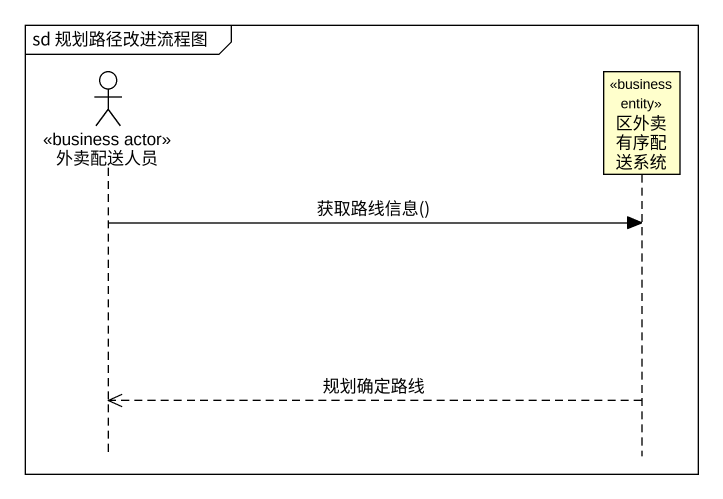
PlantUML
@startuml
mainframe sd 规划路径改进流程图
hide footbox
actor 外卖配送人员 <<business actor>>
participant 区外卖有序配送系统 <<business entity>>

外卖配送人员 -> 区外卖有序配送系统 : 获取路线信息()
区外卖有序配送系统 -->> 外卖配送人员 : 规划确定路线
@enduml
